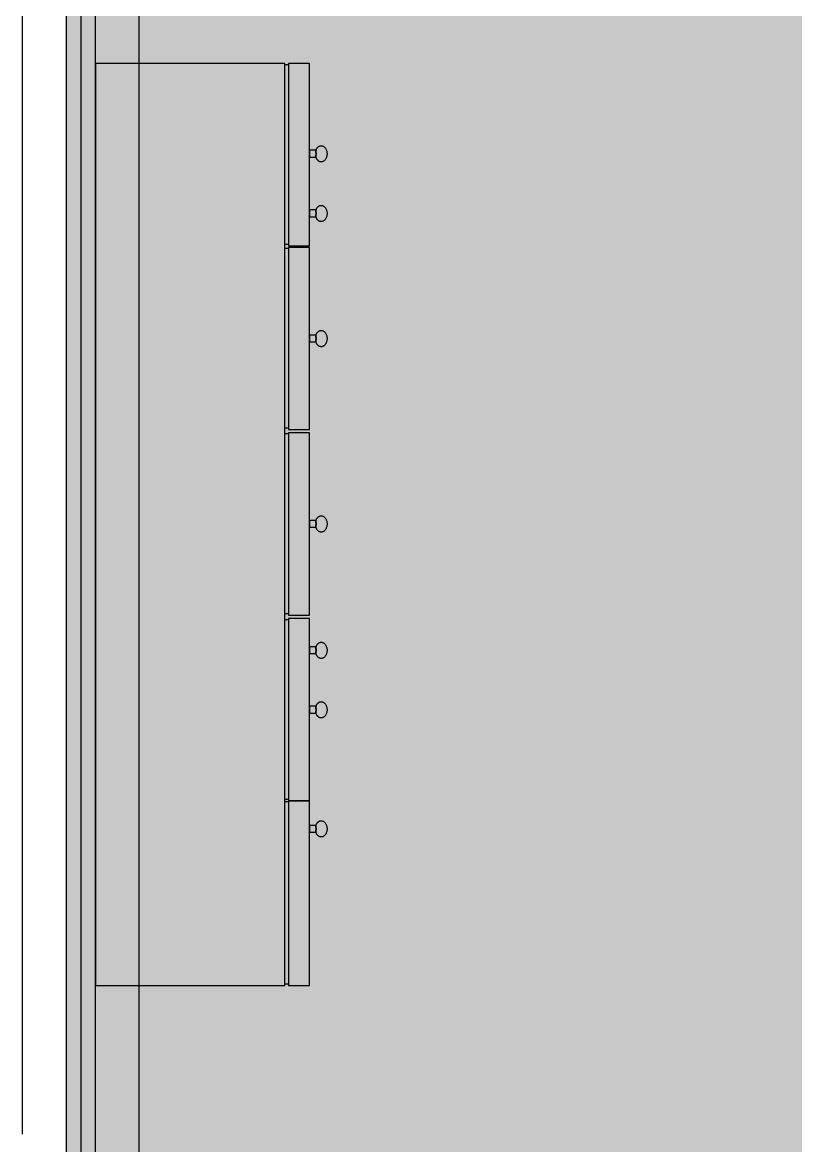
# Model space of a CAD drawing. Header units: metres. Extents: x -2.7 to 2.7, y -9.8 to 9.6.
# Drawn here: x -2.652 to 0, y 0.178 to 4.032 of the extents above; entities that cross this region are included whole.
import ezdxf

# ---------------------------------------------------------------- set-up
doc = ezdxf.new("R2010")
doc.units = ezdxf.units.M
for name, color, linetype, true_color in [('Polycam-Floor_1-Dimensions-Exterior', 255, 'Continuous', 0x000000), ('Polycam-Floor_1-Dimensions-Interior', 250, 'Continuous', 0xb7b0fc), ('Polycam-Floor_1-Floors', 254, 'Continuous', 0xf9f9f7), ('Polycam-Floor_1-Floors-Hatch', 254, 'Continuous', 0xf9f9f7), ('Polycam-Floor_1-Objects-Fixtures', 45, 'Continuous', 0xb2b2b2), ('Polycam-Floor_1-Walls', 8, 'Continuous', 0x5c5f75), ('Polycam-Floor_1-Walls-Hatch', 8, 'Continuous', 0x5c5f75)]:
    doc.layers.add(name, color=color, linetype=linetype, true_color=true_color)

msp = doc.modelspace()

# ---------------------------------------------------------------- hatches: boundary and pattern name
at = {"layer": 'Polycam-Floor_1-Floors-Hatch', "true_color": 0xf9f9f7}
h = msp.add_hatch(color=254, dxfattribs=at)
h.dxf.hatch_style = 1
h.paths.add_polyline_path([(-2.452001, 6.026857), (-2.452001, -8.130441), (2.452001, -8.130441), (2.452001, 6.000381), (0.715652, 6.000381), (0.715652, 6.648516), (-2.452001, 6.648516)])
at = {"layer": 'Polycam-Floor_1-Walls-Hatch', "true_color": 0x5c5f75}
h = msp.add_hatch(color=8, dxfattribs=at)
h.dxf.hatch_style = 1
h.paths.add_polyline_path([(-2.452001, -8.130441), (-2.402001, -8.080441), (-2.402001, 6.006855), (-2.452001, 6.026857), (-2.502001, 6.026857), (-2.502001, -8.180441)])

# ---------------------------------------------------------------- linework, layer by layer
at = {"layer": 'Polycam-Floor_1-Dimensions-Exterior', "color": 255, "true_color": 0x000000}
msp.add_lwpolyline([(-2.652001, 0.216607), (-2.652001, 8.080442), (-2.552001, 8.080442)], dxfattribs=at)
at = {"layer": 'Polycam-Floor_1-Dimensions-Interior', "color": 250, "true_color": 0xb7b0fc}
msp.add_lwpolyline([(-2.252001, -0.770186), (-2.252001, 6.006855), (-2.352001, 6.006855)], dxfattribs=at)
at = {"layer": 'Polycam-Floor_1-Floors', "color": 254, "true_color": 0xf9f9f7}
msp.add_lwpolyline([(-2.452001, 6.026857), (-2.452001, -8.130441), (2.452001, -8.130441), (2.452001, 6.000381), (0.715652, 6.000381), (0.715652, 6.648516), (-2.452001, 6.648516), (-2.452001, 6.026857)], dxfattribs=at)
at = {"layer": 'Polycam-Floor_1-Objects-Fixtures', "color": 45, "true_color": 0xb2b2b2}
for points in [[(-1.752065, 3.890272), (-2.402, 3.890272)], [(-2.402, 3.890272), (-2.402, 0.727186)], [(-1.752065, 0.727186), (-1.752065, 3.890272)], [(-1.738832, 3.886446), (-1.752065, 3.886446)], [(-1.666866, 3.890272), (-1.738832, 3.890272)], [(-1.738832, 3.890272), (-1.738832, 3.265038)], [(-1.666866, 3.265038), (-1.666866, 3.890272)], [(-1.66635, 3.568464), (-1.66635, 3.594043)], [(-1.66635, 3.594043), (-1.644803, 3.594043)], [(-1.644803, 3.594043), (-1.64502, 3.593419), (-1.64519, 3.592786), (-1.645317, 3.592144), (-1.645406, 3.591493), (-1.645459, 3.590835), (-1.645482, 3.590169), (-1.645478, 3.589494), (-1.645451, 3.588812), (-1.645406, 3.588123), (-1.645345, 3.587427), (-1.645274, 3.586724), (-1.645197, 3.586014), (-1.645116, 3.585298), (-1.645037, 3.584576), (-1.644964, 3.583847), (-1.644899, 3.583113), (-1.644848, 3.582374), (-1.644815, 3.581629), (-1.644803, 3.580879)], [(-1.644748, 3.580914), (-1.64476, 3.581664), (-1.644794, 3.582409), (-1.644845, 3.583148), (-1.644909, 3.583882), (-1.644983, 3.58461), (-1.645062, 3.585332), (-1.645142, 3.586048), (-1.64522, 3.586758), (-1.645291, 3.587461), (-1.645351, 3.588156), (-1.645397, 3.588845), (-1.645423, 3.589527), (-1.645427, 3.590201), (-1.645405, 3.590867), (-1.645351, 3.591525), (-1.645263, 3.592176), (-1.645135, 3.592817), (-1.644965, 3.59345), (-1.644748, 3.594074)], [(-1.644748, 3.594074), (-1.644186, 3.595428), (-1.643573, 3.596732), (-1.64291, 3.597984), (-1.642199, 3.599181), (-1.641442, 3.600322), (-1.640642, 3.601402), (-1.639799, 3.602419), (-1.638917, 3.603371), (-1.637997, 3.604255), (-1.637041, 3.605067), (-1.63605, 3.605806), (-1.635028, 3.606468), (-1.633976, 3.607051), (-1.632895, 3.607551), (-1.631789, 3.607967), (-1.630658, 3.608295), (-1.629505, 3.608533), (-1.628331, 3.608678), (-1.62714, 3.608727)], [(-1.62714, 3.608727), (-1.625414, 3.608625), (-1.623729, 3.608324), (-1.62209, 3.607833), (-1.620504, 3.607161), (-1.618976, 3.606314), (-1.617513, 3.605303), (-1.616121, 3.604135), (-1.614806, 3.602818), (-1.613573, 3.601361), (-1.61243, 3.599772), (-1.611381, 3.59806), (-1.610433, 3.596232), (-1.609591, 3.594298), (-1.608863, 3.592265), (-1.608253, 3.590141), (-1.607769, 3.587937), (-1.607415, 3.585658), (-1.607199, 3.583314), (-1.607125, 3.580914)], [(-1.645077, 3.568464), (-1.66635, 3.568464)], [(-1.644803, 3.580879), (-1.644816, 3.580175), (-1.644852, 3.579475), (-1.644907, 3.57878), (-1.644978, 3.57809), (-1.645059, 3.577405), (-1.645148, 3.576726), (-1.645239, 3.576051), (-1.645329, 3.575383), (-1.645414, 3.574721), (-1.645489, 3.574064), (-1.645551, 3.573414), (-1.645596, 3.572771), (-1.645619, 3.572134), (-1.645616, 3.571504), (-1.645584, 3.570881), (-1.645518, 3.570265), (-1.645414, 3.569657), (-1.645268, 3.569056), (-1.645077, 3.568464)], [(-1.645021, 3.568495), (-1.645213, 3.569088), (-1.645359, 3.569689), (-1.645462, 3.570297), (-1.645528, 3.570913), (-1.645561, 3.571536), (-1.645563, 3.572166), (-1.64554, 3.572803), (-1.645496, 3.573447), (-1.645434, 3.574097), (-1.645359, 3.574754), (-1.645274, 3.575417), (-1.645184, 3.576085), (-1.645093, 3.57676), (-1.645004, 3.57744), (-1.644923, 3.578125), (-1.644853, 3.578815), (-1.644797, 3.57951), (-1.644761, 3.58021), (-1.644748, 3.580914)], [(-1.645077, 3.568464), (-1.645077, 3.568464)], [(-1.62714, 3.553098), (-1.628366, 3.553149), (-1.629572, 3.553302), (-1.630757, 3.553552), (-1.631918, 3.553898), (-1.633053, 3.554336), (-1.63416, 3.554863), (-1.635237, 3.555477), (-1.636281, 3.556174), (-1.637291, 3.556951), (-1.638265, 3.557805), (-1.639199, 3.558735), (-1.640093, 3.559735), (-1.640944, 3.560805), (-1.641749, 3.56194), (-1.642507, 3.563137), (-1.643215, 3.564394), (-1.643872, 3.565709), (-1.644475, 3.567077), (-1.645021, 3.568495)], [(-1.607125, 3.580914), (-1.607199, 3.578513), (-1.607415, 3.576169), (-1.607769, 3.573891), (-1.608253, 3.571686), (-1.608863, 3.569562), (-1.609591, 3.567529), (-1.610433, 3.565594), (-1.611381, 3.563767), (-1.61243, 3.562054), (-1.613573, 3.560465), (-1.614806, 3.559008), (-1.616121, 3.557691), (-1.617513, 3.556522), (-1.618976, 3.555511), (-1.620504, 3.554664), (-1.62209, 3.553991), (-1.623729, 3.5535), (-1.625414, 3.5532), (-1.62714, 3.553098)], [(-1.62714, 3.553098), (-1.62714, 3.553098)], [(-1.644748, 3.389263), (-1.644186, 3.390616), (-1.643573, 3.39192), (-1.64291, 3.393173), (-1.642199, 3.39437), (-1.641442, 3.395511), (-1.640642, 3.396591), (-1.639799, 3.397608), (-1.638917, 3.39856), (-1.637997, 3.399444), (-1.637041, 3.400256), (-1.63605, 3.400995), (-1.635028, 3.401657), (-1.633976, 3.40224), (-1.632895, 3.40274), (-1.631789, 3.403156), (-1.630658, 3.403484), (-1.629505, 3.403722), (-1.628331, 3.403867), (-1.62714, 3.403915)], [(-1.62714, 3.403915), (-1.625414, 3.403813), (-1.623729, 3.403513), (-1.62209, 3.403022), (-1.620504, 3.402349), (-1.618976, 3.401503), (-1.617513, 3.400491), (-1.616121, 3.399322), (-1.614806, 3.398005), (-1.613573, 3.396548), (-1.61243, 3.394959), (-1.611381, 3.393246), (-1.610433, 3.391419), (-1.609591, 3.389484), (-1.608863, 3.387451), (-1.608253, 3.385327), (-1.607769, 3.383122), (-1.607415, 3.380844), (-1.607199, 3.3785), (-1.607125, 3.376099)], [(-1.66635, 3.363652), (-1.66635, 3.389228)], [(-1.66635, 3.389228), (-1.644803, 3.389228)], [(-1.645077, 3.363652), (-1.66635, 3.363652)], [(-1.644803, 3.376068), (-1.644816, 3.375363), (-1.644852, 3.374664), (-1.644907, 3.373969), (-1.644978, 3.373279), (-1.645059, 3.372594), (-1.645148, 3.371914), (-1.645239, 3.37124), (-1.645329, 3.370572), (-1.645414, 3.369909), (-1.645489, 3.369253), (-1.645551, 3.368603), (-1.645596, 3.367959), (-1.645619, 3.367322), (-1.645616, 3.366692), (-1.645584, 3.366069), (-1.645518, 3.365454), (-1.645414, 3.364846), (-1.645268, 3.364245), (-1.645077, 3.363652)], [(-1.645021, 3.363684), (-1.645213, 3.364277), (-1.645359, 3.364877), (-1.645462, 3.365486), (-1.645528, 3.366101), (-1.645561, 3.366724), (-1.645563, 3.367354), (-1.64554, 3.367991), (-1.645496, 3.368635), (-1.645434, 3.369285), (-1.645359, 3.369941), (-1.645274, 3.370604), (-1.645184, 3.371272), (-1.645093, 3.371946), (-1.645004, 3.372626), (-1.644923, 3.373311), (-1.644853, 3.374001), (-1.644797, 3.374696), (-1.644761, 3.375395), (-1.644748, 3.376099)], [(-1.644803, 3.389228), (-1.64502, 3.388605), (-1.64519, 3.387972), (-1.645317, 3.387331), (-1.645406, 3.386681), (-1.645459, 3.386022), (-1.645482, 3.385356), (-1.645478, 3.384682), (-1.645451, 3.384001), (-1.645406, 3.383312), (-1.645345, 3.382616), (-1.645274, 3.381913), (-1.645197, 3.381203), (-1.645116, 3.380487), (-1.645037, 3.379764), (-1.644964, 3.379036), (-1.644899, 3.378302), (-1.644848, 3.377562), (-1.644815, 3.376818), (-1.644803, 3.376068)], [(-1.644748, 3.376099), (-1.64476, 3.376849), (-1.644794, 3.377594), (-1.644845, 3.378334), (-1.644909, 3.379068), (-1.644983, 3.379796), (-1.645062, 3.380519), (-1.645142, 3.381235), (-1.64522, 3.381945), (-1.645291, 3.382648), (-1.645351, 3.383344), (-1.645397, 3.384033), (-1.645423, 3.384715), (-1.645427, 3.385389), (-1.645405, 3.386055), (-1.645351, 3.386714), (-1.645263, 3.387364), (-1.645135, 3.388006), (-1.644965, 3.388639), (-1.644748, 3.389263)], [(-1.645077, 3.363652), (-1.645077, 3.363652)], [(-1.62714, 3.348286), (-1.628366, 3.348338), (-1.629572, 3.348491), (-1.630757, 3.348741), (-1.631918, 3.349087), (-1.633053, 3.349525), (-1.63416, 3.350052), (-1.635237, 3.350666), (-1.636281, 3.351362), (-1.637291, 3.35214), (-1.638265, 3.352994), (-1.639199, 3.353923), (-1.640093, 3.354924), (-1.640944, 3.355993), (-1.641749, 3.357128), (-1.642507, 3.358326), (-1.643215, 3.359583), (-1.643872, 3.360897), (-1.644475, 3.362265), (-1.645021, 3.363684)], [(-1.607125, 3.376099), (-1.607199, 3.373699), (-1.607415, 3.371355), (-1.607769, 3.369077), (-1.608253, 3.366872), (-1.608863, 3.364748), (-1.609591, 3.362715), (-1.610433, 3.360781), (-1.611381, 3.358953), (-1.61243, 3.357241), (-1.613573, 3.355652), (-1.614806, 3.354195), (-1.616121, 3.352878), (-1.617513, 3.35171), (-1.618976, 3.350699), (-1.620504, 3.349853), (-1.62209, 3.34918), (-1.623729, 3.348689), (-1.625414, 3.348389), (-1.62714, 3.348286)], [(-1.62714, 3.348286), (-1.62714, 3.348286)], [(-1.738832, 3.26948), (-1.752065, 3.26948)], [(-1.738832, 3.255996), (-1.752065, 3.255996)], [(-1.738832, 3.265038), (-1.666866, 3.265038)], [(-1.666866, 3.259787), (-1.738832, 3.259787)], [(-1.738832, 3.259787), (-1.738832, 2.634554)], [(-1.666866, 3.265038), (-1.666866, 3.265038)], [(-1.666866, 2.634554), (-1.666866, 3.259787)], [(-1.644748, 2.95996), (-1.644186, 2.961313), (-1.643573, 2.962617), (-1.64291, 2.963869), (-1.642199, 2.965067), (-1.641442, 2.966207), (-1.640642, 2.967288), (-1.639799, 2.968305), (-1.638917, 2.969257), (-1.637997, 2.97014), (-1.637041, 2.970953), (-1.63605, 2.971691), (-1.635028, 2.972354), (-1.633976, 2.972936), (-1.632895, 2.973437), (-1.631789, 2.973853), (-1.630658, 2.974181), (-1.629505, 2.974419), (-1.628331, 2.974563), (-1.62714, 2.974612)], [(-1.62714, 2.974612), (-1.625414, 2.97451), (-1.623729, 2.974209), (-1.62209, 2.973719), (-1.620504, 2.973046), (-1.618976, 2.9722), (-1.617513, 2.971188), (-1.616121, 2.97002), (-1.614806, 2.968703), (-1.613573, 2.967246), (-1.61243, 2.965657), (-1.611381, 2.963945), (-1.610433, 2.962118), (-1.609591, 2.960183), (-1.608863, 2.95815), (-1.608253, 2.956027), (-1.607769, 2.953822), (-1.607415, 2.951544), (-1.607199, 2.9492), (-1.607125, 2.946799)], [(-1.66635, 2.934384), (-1.66635, 2.95996)], [(-1.66635, 2.95996), (-1.644803, 2.95996)], [(-1.645077, 2.934384), (-1.66635, 2.934384)], [(-1.644803, 2.946799), (-1.644816, 2.946095), (-1.644852, 2.945395), (-1.644907, 2.9447), (-1.644978, 2.94401), (-1.645059, 2.943326), (-1.645148, 2.942646), (-1.645239, 2.941972), (-1.645329, 2.941303), (-1.645414, 2.940641), (-1.645489, 2.939985), (-1.645551, 2.939334), (-1.645596, 2.938691), (-1.645619, 2.938054), (-1.645616, 2.937424), (-1.645584, 2.936801), (-1.645518, 2.936185), (-1.645414, 2.935577), (-1.645268, 2.934977), (-1.645077, 2.934384)], [(-1.645021, 2.934384), (-1.645213, 2.934976), (-1.645359, 2.935576), (-1.645462, 2.936184), (-1.645528, 2.9368), (-1.645561, 2.937423), (-1.645563, 2.938053), (-1.64554, 2.93869), (-1.645496, 2.939333), (-1.645434, 2.939983), (-1.645359, 2.94064), (-1.645274, 2.941302), (-1.645184, 2.941971), (-1.645093, 2.942645), (-1.645004, 2.943325), (-1.644923, 2.94401), (-1.644853, 2.9447), (-1.644797, 2.945395), (-1.644761, 2.946095), (-1.644748, 2.946799)], [(-1.644803, 2.95996), (-1.64502, 2.959336), (-1.64519, 2.958704), (-1.645317, 2.958062), (-1.645406, 2.957412), (-1.645459, 2.956754), (-1.645482, 2.956088), (-1.645478, 2.955414), (-1.645451, 2.954732), (-1.645406, 2.954043), (-1.645345, 2.953347), (-1.645274, 2.952644), (-1.645197, 2.951935), (-1.645116, 2.951218), (-1.645037, 2.950496), (-1.644964, 2.949768), (-1.644899, 2.949034), (-1.644848, 2.948294), (-1.644815, 2.947549), (-1.644803, 2.946799)], [(-1.644748, 2.946799), (-1.64476, 2.947549), (-1.644794, 2.948294), (-1.644845, 2.949034), (-1.644909, 2.949768), (-1.644983, 2.950496), (-1.645062, 2.951218), (-1.645142, 2.951935), (-1.64522, 2.952644), (-1.645291, 2.953347), (-1.645351, 2.954043), (-1.645397, 2.954732), (-1.645423, 2.955414), (-1.645427, 2.956088), (-1.645405, 2.956754), (-1.645351, 2.957412), (-1.645263, 2.958062), (-1.645135, 2.958704), (-1.644965, 2.959336), (-1.644748, 2.95996)], [(-1.645077, 2.934384), (-1.645077, 2.934384)], [(-1.62714, 2.918983), (-1.628366, 2.919035), (-1.629572, 2.919187), (-1.630757, 2.919438), (-1.631918, 2.919784), (-1.633053, 2.920222), (-1.63416, 2.920749), (-1.635237, 2.921362), (-1.636281, 2.922059), (-1.637291, 2.922837), (-1.638265, 2.923691), (-1.639199, 2.924621), (-1.640093, 2.925622), (-1.640944, 2.926691), (-1.641749, 2.927826), (-1.642507, 2.929024), (-1.643215, 2.930282), (-1.643872, 2.931596), (-1.644475, 2.932965), (-1.645021, 2.934384)], [(-1.607125, 2.946799), (-1.607199, 2.944399), (-1.607415, 2.942055), (-1.607769, 2.939776), (-1.608253, 2.937571), (-1.608863, 2.935448), (-1.609591, 2.933415), (-1.610433, 2.93148), (-1.611381, 2.929652), (-1.61243, 2.92794), (-1.613573, 2.92635), (-1.614806, 2.924893), (-1.616121, 2.923576), (-1.617513, 2.922408), (-1.618976, 2.921396), (-1.620504, 2.92055), (-1.62209, 2.919877), (-1.623729, 2.919386), (-1.625414, 2.919085), (-1.62714, 2.918983)], [(-1.62714, 2.918983), (-1.62714, 2.918983)], [(-1.738832, 2.638996), (-1.752065, 2.638996)], [(-1.738832, 2.634554), (-1.666866, 2.634554)], [(-1.666866, 2.623274), (-1.738832, 2.623274)], [(-1.738832, 2.623274), (-1.738832, 1.99804)], [(-1.666866, 2.634554), (-1.666866, 2.634554)], [(-1.666866, 1.99804), (-1.666866, 2.623274)], [(-1.738832, 2.61948), (-1.752065, 2.61948)], [(-1.66635, 2.298258), (-1.66635, 2.323834)], [(-1.66635, 2.323834), (-1.644803, 2.323834)], [(-1.644803, 2.323834), (-1.64502, 2.32321), (-1.64519, 2.322578), (-1.645317, 2.321936), (-1.645406, 2.321286), (-1.645459, 2.320628), (-1.645482, 2.319962), (-1.645478, 2.319288), (-1.645451, 2.318606), (-1.645406, 2.317917), (-1.645345, 2.317221), (-1.645274, 2.316518), (-1.645197, 2.315809), (-1.645116, 2.315092), (-1.645037, 2.31437), (-1.644964, 2.313642), (-1.644899, 2.312908), (-1.644848, 2.312168), (-1.644815, 2.311423), (-1.644803, 2.310673)], [(-1.644748, 2.310673), (-1.64476, 2.311423), (-1.644794, 2.312168), (-1.644845, 2.312908), (-1.644909, 2.313642), (-1.644983, 2.31437), (-1.645062, 2.315092), (-1.645142, 2.315809), (-1.64522, 2.316518), (-1.645291, 2.317221), (-1.645351, 2.317917), (-1.645397, 2.318606), (-1.645423, 2.319288), (-1.645427, 2.319962), (-1.645405, 2.320628), (-1.645351, 2.321286), (-1.645263, 2.321936), (-1.645135, 2.322578), (-1.644965, 2.32321), (-1.644748, 2.323834)], [(-1.644748, 2.323834), (-1.644186, 2.325187), (-1.643573, 2.326492), (-1.64291, 2.327744), (-1.642199, 2.328942), (-1.641442, 2.330083), (-1.640642, 2.331163), (-1.639799, 2.33218), (-1.638917, 2.333132), (-1.637997, 2.334016), (-1.637041, 2.334828), (-1.63605, 2.335566), (-1.635028, 2.336228), (-1.633976, 2.336811), (-1.632895, 2.337311), (-1.631789, 2.337727), (-1.630658, 2.338055), (-1.629505, 2.338293), (-1.628331, 2.338437), (-1.62714, 2.338486)], [(-1.62714, 2.338486), (-1.625414, 2.338384), (-1.623729, 2.338083), (-1.62209, 2.337593), (-1.620504, 2.33692), (-1.618976, 2.336074), (-1.617513, 2.335062), (-1.616121, 2.333894), (-1.614806, 2.332577), (-1.613573, 2.33112), (-1.61243, 2.329531), (-1.611381, 2.327819), (-1.610433, 2.325991), (-1.609591, 2.324057), (-1.608863, 2.322024), (-1.608253, 2.319901), (-1.607769, 2.317696), (-1.607415, 2.315417), (-1.607199, 2.313074), (-1.607125, 2.310673)], [(-1.645077, 2.298258), (-1.66635, 2.298258)], [(-1.644803, 2.310673), (-1.644816, 2.309969), (-1.644852, 2.309269), (-1.644907, 2.308574), (-1.644978, 2.307884), (-1.645059, 2.3072), (-1.645148, 2.30652), (-1.645239, 2.305846), (-1.645329, 2.305177), (-1.645414, 2.304515), (-1.645489, 2.303859), (-1.645551, 2.303208), (-1.645596, 2.302565), (-1.645619, 2.301928), (-1.645616, 2.301298), (-1.645584, 2.300675), (-1.645518, 2.300059), (-1.645414, 2.299451), (-1.645268, 2.298851), (-1.645077, 2.298258)], [(-1.645021, 2.298258), (-1.645213, 2.298851), (-1.645359, 2.299451), (-1.645462, 2.300059), (-1.645528, 2.300675), (-1.645561, 2.301298), (-1.645563, 2.301928), (-1.64554, 2.302565), (-1.645496, 2.303208), (-1.645434, 2.303859), (-1.645359, 2.304515), (-1.645274, 2.305177), (-1.645184, 2.305846), (-1.645093, 2.30652), (-1.645004, 2.3072), (-1.644923, 2.307884), (-1.644853, 2.308574), (-1.644797, 2.309269), (-1.644761, 2.309969), (-1.644748, 2.310673)], [(-1.645077, 2.298258), (-1.645077, 2.298258)], [(-1.62714, 2.28286), (-1.628366, 2.282912), (-1.629572, 2.283064), (-1.630757, 2.283315), (-1.631918, 2.283661), (-1.633053, 2.284099), (-1.63416, 2.284626), (-1.635237, 2.285239), (-1.636281, 2.285936), (-1.637291, 2.286713), (-1.638265, 2.287568), (-1.639199, 2.288497), (-1.640093, 2.289498), (-1.640944, 2.290567), (-1.641749, 2.291702), (-1.642507, 2.2929), (-1.643215, 2.294157), (-1.643872, 2.295471), (-1.644475, 2.296839), (-1.645021, 2.298258)], [(-1.607125, 2.310673), (-1.607199, 2.308273), (-1.607415, 2.305929), (-1.607769, 2.30365), (-1.608253, 2.301445), (-1.608863, 2.299322), (-1.609591, 2.297289), (-1.610433, 2.295355), (-1.611381, 2.293527), (-1.61243, 2.291815), (-1.613573, 2.290226), (-1.614806, 2.288769), (-1.616121, 2.287452), (-1.617513, 2.286284), (-1.618976, 2.285273), (-1.620504, 2.284426), (-1.62209, 2.283754), (-1.623729, 2.283263), (-1.625414, 2.282962), (-1.62714, 2.28286)], [(-1.62714, 2.28286), (-1.62714, 2.28286)], [(-1.738832, 2.002482), (-1.752065, 2.002482)], [(-1.738832, 1.982094), (-1.752065, 1.982094)], [(-1.738832, 1.99804), (-1.666866, 1.99804)], [(-1.666866, 1.985885), (-1.738832, 1.985885)], [(-1.738832, 1.985885), (-1.738832, 1.360655)], [(-1.666866, 1.99804), (-1.666866, 1.99804)], [(-1.666866, 1.360655), (-1.666866, 1.985885)], [(-1.66635, 1.864611), (-1.66635, 1.890187)], [(-1.66635, 1.890187), (-1.644803, 1.890187)], [(-1.644803, 1.890187), (-1.64502, 1.889563), (-1.64519, 1.888931), (-1.645317, 1.888289), (-1.645406, 1.887639), (-1.645459, 1.886981), (-1.645482, 1.886315), (-1.645478, 1.885641), (-1.645451, 1.884959), (-1.645406, 1.88427), (-1.645345, 1.883574), (-1.645274, 1.882871), (-1.645197, 1.882162), (-1.645116, 1.881446), (-1.645037, 1.880723), (-1.644964, 1.879995), (-1.644899, 1.879261), (-1.644848, 1.878521), (-1.644815, 1.877776), (-1.644803, 1.877026)], [(-1.644748, 1.877026), (-1.64476, 1.877776), (-1.644794, 1.878521), (-1.644845, 1.879261), (-1.644909, 1.879995), (-1.644983, 1.880723), (-1.645062, 1.881446), (-1.645142, 1.882162), (-1.64522, 1.882871), (-1.645291, 1.883574), (-1.645351, 1.88427), (-1.645397, 1.884959), (-1.645423, 1.885641), (-1.645427, 1.886315), (-1.645405, 1.886981), (-1.645351, 1.887639), (-1.645263, 1.888289), (-1.645135, 1.888931), (-1.644965, 1.889563), (-1.644748, 1.890187)], [(-1.644748, 1.890187), (-1.644186, 1.891541), (-1.643573, 1.892845), (-1.64291, 1.894098), (-1.642199, 1.895296), (-1.641442, 1.896436), (-1.640642, 1.897517), (-1.639799, 1.898534), (-1.638917, 1.899486), (-1.637997, 1.90037), (-1.637041, 1.901183), (-1.63605, 1.901921), (-1.635028, 1.902584), (-1.633976, 1.903166), (-1.632895, 1.903667), (-1.631789, 1.904083), (-1.630658, 1.904411), (-1.629505, 1.904649), (-1.628331, 1.904794), (-1.62714, 1.904842)], [(-1.62714, 1.904842), (-1.625414, 1.90474), (-1.623729, 1.90444), (-1.62209, 1.903949), (-1.620504, 1.903276), (-1.618976, 1.90243), (-1.617513, 1.901418), (-1.616121, 1.900249), (-1.614806, 1.898932), (-1.613573, 1.897475), (-1.61243, 1.895886), (-1.611381, 1.894173), (-1.610433, 1.892346), (-1.609591, 1.890411), (-1.608863, 1.888378), (-1.608253, 1.886254), (-1.607769, 1.884049), (-1.607415, 1.881771), (-1.607199, 1.879427), (-1.607125, 1.877026)], [(-1.645077, 1.864611), (-1.66635, 1.864611)], [(-1.644803, 1.877026), (-1.644816, 1.876322), (-1.644852, 1.875623), (-1.644907, 1.874928), (-1.644978, 1.874238), (-1.645059, 1.873553), (-1.645148, 1.872873), (-1.645239, 1.872199), (-1.645329, 1.871531), (-1.645414, 1.870868), (-1.645489, 1.870212), (-1.645551, 1.869562), (-1.645596, 1.868918), (-1.645619, 1.868281), (-1.645616, 1.867651), (-1.645584, 1.867028), (-1.645518, 1.866412), (-1.645414, 1.865804), (-1.645268, 1.865204), (-1.645077, 1.864611)], [(-1.645021, 1.864611), (-1.645213, 1.865204), (-1.645359, 1.865804), (-1.645462, 1.866412), (-1.645528, 1.867028), (-1.645561, 1.867651), (-1.645563, 1.868281), (-1.64554, 1.868918), (-1.645496, 1.869562), (-1.645434, 1.870212), (-1.645359, 1.870868), (-1.645274, 1.871531), (-1.645184, 1.872199), (-1.645093, 1.872873), (-1.645004, 1.873553), (-1.644923, 1.874238), (-1.644853, 1.874928), (-1.644797, 1.875623), (-1.644761, 1.876322), (-1.644748, 1.877026)], [(-1.645077, 1.864611), (-1.645077, 1.864611)], [(-1.62714, 1.849213), (-1.628366, 1.849265), (-1.629572, 1.849417), (-1.630757, 1.849668), (-1.631918, 1.850014), (-1.633053, 1.850452), (-1.63416, 1.850979), (-1.635237, 1.851593), (-1.636281, 1.852289), (-1.637291, 1.853067), (-1.638265, 1.853921), (-1.639199, 1.85485), (-1.640093, 1.855851), (-1.640944, 1.85692), (-1.641749, 1.858055), (-1.642507, 1.859253), (-1.643215, 1.86051), (-1.643872, 1.861824), (-1.644475, 1.863192), (-1.645021, 1.864611)], [(-1.607125, 1.877026), (-1.607199, 1.874626), (-1.607415, 1.872282), (-1.607769, 1.870004), (-1.608253, 1.867799), (-1.608863, 1.865675), (-1.609591, 1.863642), (-1.610433, 1.861708), (-1.611381, 1.85988), (-1.61243, 1.858168), (-1.613573, 1.856579), (-1.614806, 1.855122), (-1.616121, 1.853805), (-1.617513, 1.852637), (-1.618976, 1.851626), (-1.620504, 1.85078), (-1.62209, 1.850107), (-1.623729, 1.849616), (-1.625414, 1.849315), (-1.62714, 1.849213)], [(-1.62714, 1.849213), (-1.62714, 1.849213)], [(-1.644748, 1.68609), (-1.644186, 1.687443), (-1.643573, 1.688747), (-1.64291, 1.689999), (-1.642199, 1.691197), (-1.641442, 1.692337), (-1.640642, 1.693417), (-1.639799, 1.694435), (-1.638917, 1.695387), (-1.637997, 1.69627), (-1.637041, 1.697083), (-1.63605, 1.697821), (-1.635028, 1.698483), (-1.633976, 1.699066), (-1.632895, 1.699567), (-1.631789, 1.699982), (-1.630658, 1.700311), (-1.629505, 1.700548), (-1.628331, 1.700693), (-1.62714, 1.700742)], [(-1.62714, 1.700742), (-1.625414, 1.70064), (-1.623729, 1.700339), (-1.62209, 1.699848), (-1.620504, 1.699176), (-1.618976, 1.69833), (-1.617513, 1.697318), (-1.616121, 1.69615), (-1.614806, 1.694833), (-1.613573, 1.693376), (-1.61243, 1.691787), (-1.611381, 1.690075), (-1.610433, 1.688247), (-1.609591, 1.686313), (-1.608863, 1.68428), (-1.608253, 1.682157), (-1.607769, 1.679952), (-1.607415, 1.677673), (-1.607199, 1.67533), (-1.607125, 1.672929)], [(-1.66635, 1.660479), (-1.66635, 1.686058)], [(-1.66635, 1.686058), (-1.644803, 1.686058)], [(-1.645077, 1.660479), (-1.66635, 1.660479)], [(-1.644803, 1.672894), (-1.644816, 1.67219), (-1.644852, 1.67149), (-1.644907, 1.670795), (-1.644978, 1.670105), (-1.645059, 1.66942), (-1.645148, 1.668741), (-1.645239, 1.668067), (-1.645329, 1.667398), (-1.645414, 1.666736), (-1.645489, 1.666079), (-1.645551, 1.665429), (-1.645596, 1.664786), (-1.645619, 1.664149), (-1.645616, 1.663519), (-1.645584, 1.662896), (-1.645518, 1.66228), (-1.645414, 1.661672), (-1.645268, 1.661072), (-1.645077, 1.660479)], [(-1.645021, 1.660511), (-1.645213, 1.661103), (-1.645359, 1.661704), (-1.645462, 1.662312), (-1.645528, 1.662928), (-1.645561, 1.663551), (-1.645563, 1.664181), (-1.64554, 1.664819), (-1.645496, 1.665462), (-1.645434, 1.666113), (-1.645359, 1.666769), (-1.645274, 1.667432), (-1.645184, 1.668101), (-1.645093, 1.668775), (-1.645004, 1.669455), (-1.644923, 1.67014), (-1.644853, 1.67083), (-1.644797, 1.671525), (-1.644761, 1.672225), (-1.644748, 1.672929)], [(-1.644803, 1.686058), (-1.64502, 1.685434), (-1.64519, 1.684801), (-1.645317, 1.684159), (-1.645406, 1.683509), (-1.645459, 1.68285), (-1.645482, 1.682184), (-1.645478, 1.68151), (-1.645451, 1.680828), (-1.645406, 1.680139), (-1.645345, 1.679442), (-1.645274, 1.678739), (-1.645197, 1.67803), (-1.645116, 1.677313), (-1.645037, 1.676591), (-1.644964, 1.675863), (-1.644899, 1.675129), (-1.644848, 1.674389), (-1.644815, 1.673644), (-1.644803, 1.672894)], [(-1.644748, 1.672929), (-1.64476, 1.673679), (-1.644794, 1.674424), (-1.644845, 1.675163), (-1.644909, 1.675897), (-1.644983, 1.676625), (-1.645062, 1.677348), (-1.645142, 1.678064), (-1.64522, 1.678773), (-1.645291, 1.679476), (-1.645351, 1.680172), (-1.645397, 1.680861), (-1.645423, 1.681542), (-1.645427, 1.682216), (-1.645405, 1.682883), (-1.645351, 1.683541), (-1.645263, 1.684191), (-1.645135, 1.684833), (-1.644965, 1.685466), (-1.644748, 1.68609)], [(-1.645077, 1.660479), (-1.645077, 1.660479)], [(-1.62714, 1.645113), (-1.628366, 1.645164), (-1.629572, 1.645317), (-1.630757, 1.645568), (-1.631918, 1.645913), (-1.633053, 1.646351), (-1.63416, 1.646879), (-1.635237, 1.647492), (-1.636281, 1.648189), (-1.637291, 1.648966), (-1.638265, 1.649821), (-1.639199, 1.65075), (-1.640093, 1.651751), (-1.640944, 1.65282), (-1.641749, 1.653955), (-1.642507, 1.655152), (-1.643215, 1.65641), (-1.643872, 1.657724), (-1.644475, 1.659092), (-1.645021, 1.660511)], [(-1.607125, 1.672929), (-1.607199, 1.670528), (-1.607415, 1.668185), (-1.607769, 1.665906), (-1.608253, 1.663701), (-1.608863, 1.661578), (-1.609591, 1.659544), (-1.610433, 1.65761), (-1.611381, 1.655782), (-1.61243, 1.654069), (-1.613573, 1.65248), (-1.614806, 1.651023), (-1.616121, 1.649706), (-1.617513, 1.648537), (-1.618976, 1.647526), (-1.620504, 1.646679), (-1.62209, 1.646007), (-1.623729, 1.645516), (-1.625414, 1.645215), (-1.62714, 1.645113)], [(-1.62714, 1.645113), (-1.62714, 1.645113)], [(-1.738832, 1.365094), (-1.752065, 1.365094)], [(-1.738832, 1.356797), (-1.752065, 1.356797)], [(-1.738832, 1.360655), (-1.666866, 1.360655)], [(-1.666866, 1.360655), (-1.738832, 1.360655)], [(-1.738832, 1.360655), (-1.738832, 0.727187)], [(-1.666866, 1.360655), (-1.666866, 1.360655)], [(-1.666866, 0.727187), (-1.666866, 1.360655)], [(-1.66635, 1.251958), (-1.66635, 1.277534)], [(-1.66635, 1.277534), (-1.644803, 1.277534)], [(-1.644803, 1.277534), (-1.64502, 1.27691), (-1.64519, 1.276277), (-1.645317, 1.275636), (-1.645406, 1.274986), (-1.645459, 1.274328), (-1.645482, 1.273661), (-1.645478, 1.272987), (-1.645451, 1.272306), (-1.645406, 1.271617), (-1.645345, 1.270921), (-1.645274, 1.270218), (-1.645197, 1.269508), (-1.645116, 1.268792), (-1.645037, 1.26807), (-1.644964, 1.267341), (-1.644899, 1.266607), (-1.644848, 1.265868), (-1.644815, 1.265123), (-1.644803, 1.264373)], [(-1.644748, 1.264373), (-1.64476, 1.265123), (-1.644794, 1.265868), (-1.644845, 1.266607), (-1.644909, 1.267341), (-1.644983, 1.26807), (-1.645062, 1.268792), (-1.645142, 1.269508), (-1.64522, 1.270218), (-1.645291, 1.270921), (-1.645351, 1.271617), (-1.645397, 1.272306), (-1.645423, 1.272987), (-1.645427, 1.273661), (-1.645405, 1.274328), (-1.645351, 1.274986), (-1.645263, 1.275636), (-1.645135, 1.276277), (-1.644965, 1.27691), (-1.644748, 1.277534)], [(-1.644748, 1.277534), (-1.644186, 1.278887), (-1.643573, 1.280191), (-1.64291, 1.281444), (-1.642199, 1.282642), (-1.641442, 1.283782), (-1.640642, 1.284862), (-1.639799, 1.28588), (-1.638917, 1.286832), (-1.637997, 1.287715), (-1.637041, 1.288527), (-1.63605, 1.289266), (-1.635028, 1.289928), (-1.633976, 1.29051), (-1.632895, 1.291011), (-1.631789, 1.291426), (-1.630658, 1.291754), (-1.629505, 1.291992), (-1.628331, 1.292137), (-1.62714, 1.292186)], [(-1.62714, 1.292186), (-1.625414, 1.292084), (-1.623729, 1.291783), (-1.62209, 1.291292), (-1.620504, 1.290619), (-1.618976, 1.289773), (-1.617513, 1.288762), (-1.616121, 1.287594), (-1.614806, 1.286277), (-1.613573, 1.28482), (-1.61243, 1.283231), (-1.611381, 1.281519), (-1.610433, 1.279691), (-1.609591, 1.277757), (-1.608863, 1.275724), (-1.608253, 1.2736), (-1.607769, 1.271395), (-1.607415, 1.269117), (-1.607199, 1.266773), (-1.607125, 1.264373)], [(-1.645077, 1.251958), (-1.66635, 1.251958)], [(-1.644803, 1.264373), (-1.644816, 1.263669), (-1.644852, 1.262969), (-1.644907, 1.262274), (-1.644978, 1.261584), (-1.645059, 1.260899), (-1.645148, 1.260219), (-1.645239, 1.259545), (-1.645329, 1.258877), (-1.645414, 1.258215), (-1.645489, 1.257558), (-1.645551, 1.256908), (-1.645596, 1.256264), (-1.645619, 1.255628), (-1.645616, 1.254997), (-1.645584, 1.254375), (-1.645518, 1.253759), (-1.645414, 1.253151), (-1.645268, 1.25255), (-1.645077, 1.251958)], [(-1.645021, 1.251958), (-1.645213, 1.25255), (-1.645359, 1.253151), (-1.645462, 1.253759), (-1.645528, 1.254375), (-1.645561, 1.254997), (-1.645563, 1.255628), (-1.64554, 1.256264), (-1.645496, 1.256908), (-1.645434, 1.257558), (-1.645359, 1.258215), (-1.645274, 1.258877), (-1.645184, 1.259545), (-1.645093, 1.260219), (-1.645004, 1.260899), (-1.644923, 1.261584), (-1.644853, 1.262274), (-1.644797, 1.262969), (-1.644761, 1.263669), (-1.644748, 1.264373)], [(-1.645077, 1.251958), (-1.645077, 1.251958)], [(-1.62714, 1.23656), (-1.628366, 1.236611), (-1.629572, 1.236764), (-1.630757, 1.237015), (-1.631918, 1.23736), (-1.633053, 1.237798), (-1.63416, 1.238326), (-1.635237, 1.238939), (-1.636281, 1.239636), (-1.637291, 1.240413), (-1.638265, 1.241268), (-1.639199, 1.242197), (-1.640093, 1.243198), (-1.640944, 1.244267), (-1.641749, 1.245402), (-1.642507, 1.246599), (-1.643215, 1.247857), (-1.643872, 1.249171), (-1.644475, 1.250539), (-1.645021, 1.251958)], [(-1.607125, 1.264373), (-1.607199, 1.261972), (-1.607415, 1.259628), (-1.607769, 1.25735), (-1.608253, 1.255145), (-1.608863, 1.253022), (-1.609591, 1.250989), (-1.610433, 1.249054), (-1.611381, 1.247227), (-1.61243, 1.245514), (-1.613573, 1.243926), (-1.614806, 1.242469), (-1.616121, 1.241152), (-1.617513, 1.239984), (-1.618976, 1.238972), (-1.620504, 1.238126), (-1.62209, 1.237453), (-1.623729, 1.236963), (-1.625414, 1.236662), (-1.62714, 1.23656)], [(-1.62714, 1.23656), (-1.62714, 1.23656)], [(-2.402, 0.727186), (-1.752065, 0.727186)], [(-1.738832, 0.731693), (-1.752065, 0.731693)], [(-1.752065, 0.727186), (-1.752065, 0.727186)], [(-1.738832, 0.727187), (-1.666866, 0.727187)], [(-1.666866, 0.727187), (-1.666866, 0.727187)]]:
    msp.add_lwpolyline(points, dxfattribs=at)
at = {"layer": 'Polycam-Floor_1-Walls', "color": 8, "true_color": 0x5c5f75}
msp.add_lwpolyline([(-2.452001, -8.130441), (-2.402001, -8.080441), (-2.402001, 6.006855), (-2.452001, 6.026857), (-2.502001, 6.026857), (-2.502001, -8.180441), (-2.452001, -8.130441)], dxfattribs=at)
msp.add_lwpolyline([(-2.452001, -8.130441), (-2.402001, -8.080441), (-2.402001, 6.006855), (-2.452001, 6.026857), (-2.502001, 6.026857), (-2.502001, -8.180441), (-2.452001, -8.130441)], dxfattribs=at)

doc.saveas('drawing.dxf')
